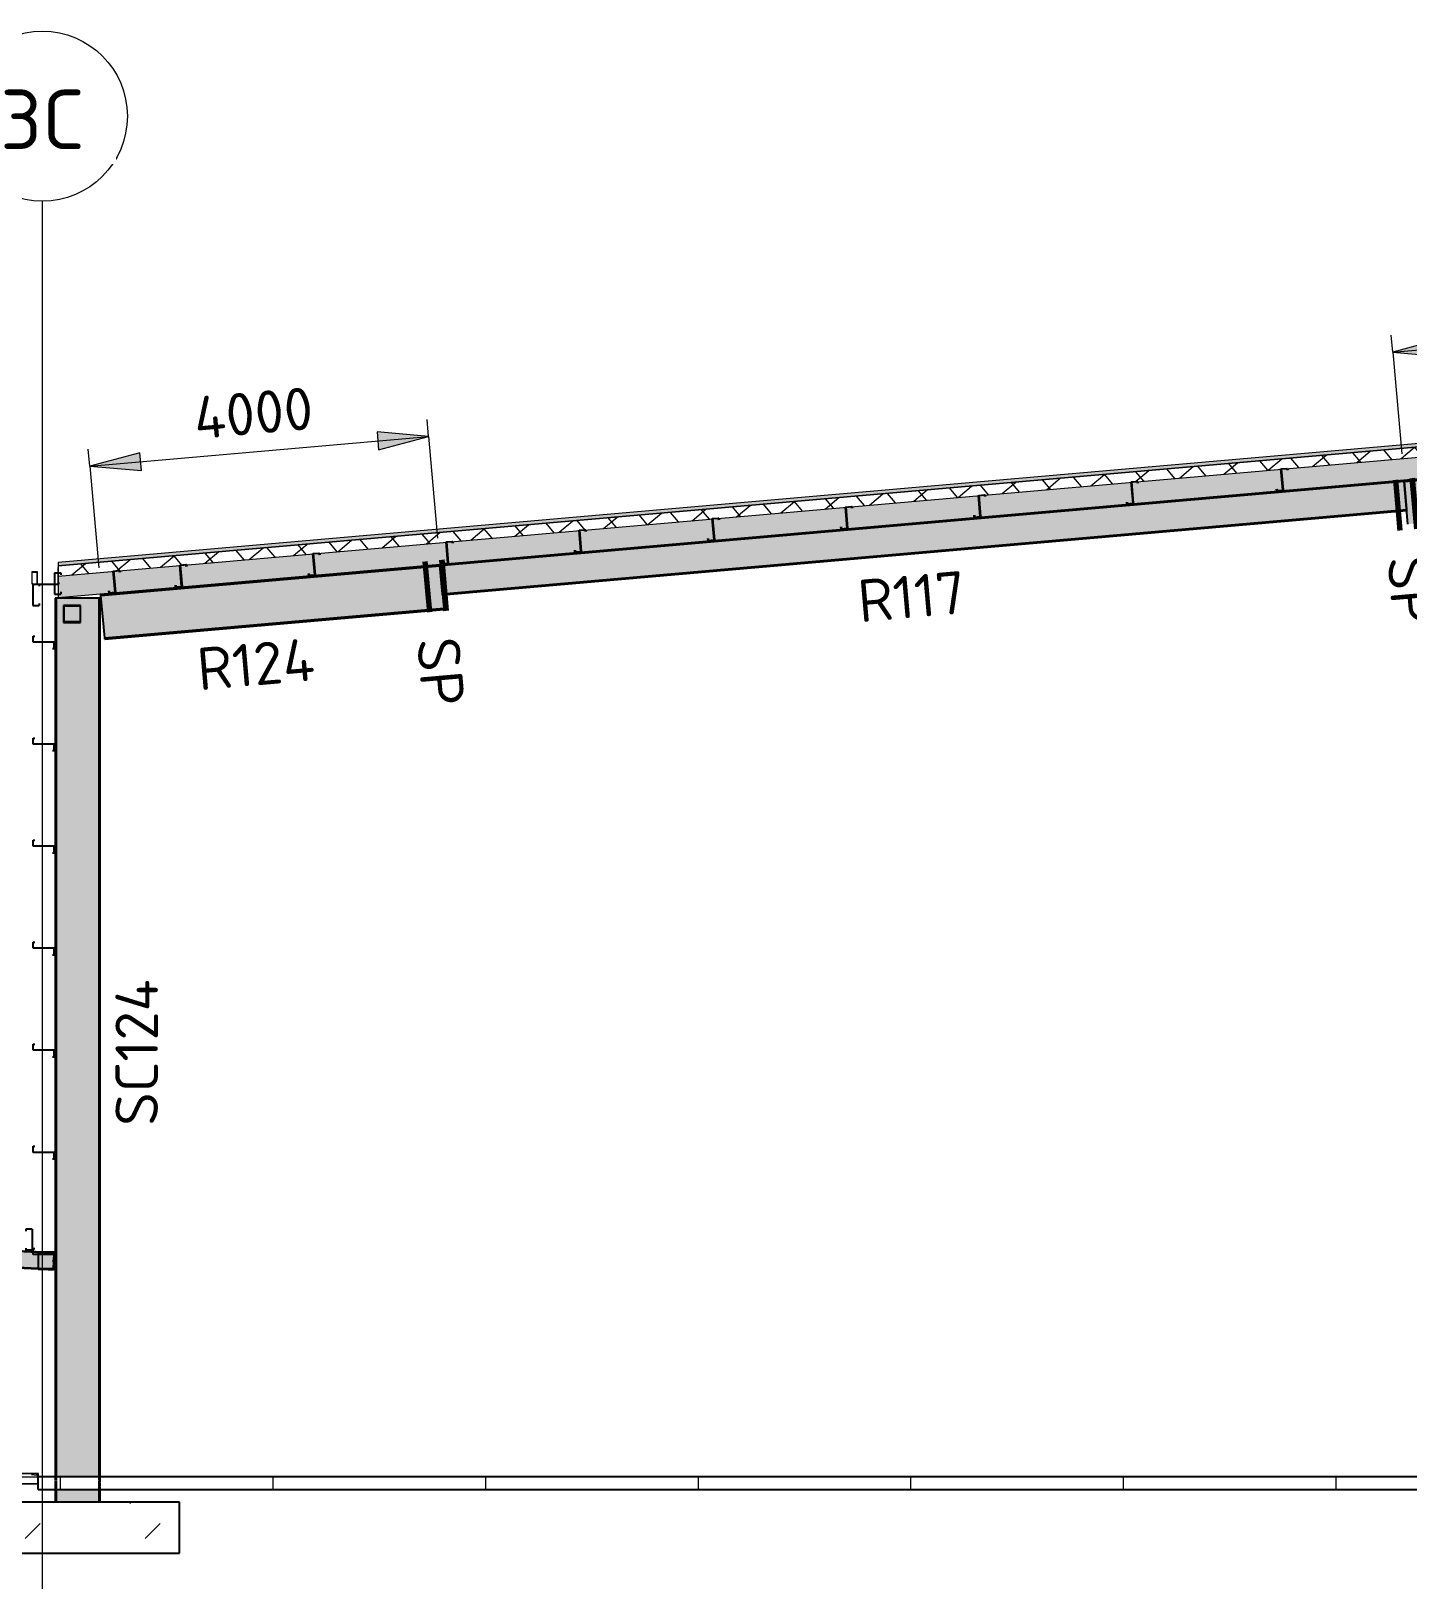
# Model space of a CAD drawing. Header units: millimetres. Extents: x 632 to 561478, y -3890 to 22200.
# Drawn here: x 151598 to 167789, y 3882 to 22200 of the extents above; entities that cross this region are included whole.
import ezdxf

# ---------------------------------------------------------------- set-up
doc = ezdxf.new("R2010")
doc.units = ezdxf.units.MM
doc.linetypes.add('Dash', pattern=[7, 5, -2])
doc.linetypes.add('Hidden Half', pattern=[3, 2, -1])
for name, color, linetype, lineweight in [('A-010-D_DIM', 211, 'Continuous', 13), ('A-010-D_DIM-200', 211, 'Continuous', 13), ('A-010-M_LINE', 90, 'Continuous', 13), ('A-230-H-FLOOR', 190, 'Continuous', 13), ('A-230-M_FLOOR', 192, 'Continuous', 13), ('A-270-M_ROOF', 132, 'Continuous', 13), ('S-160-M_FOUND', 171, 'Continuous', 13), ('S-160-MH_FOUND', 171, 'Hidden Half', 13), ('S-280-A_COLUMN', 171, 'Continuous', 18), ('S-280-A_STRUCT_FRAME', 2, 'Continuous', 18), ('S-280-M_COLUMN', 52, 'Continuous', 13), ('S-280-M_STRUCT_FRAME', 12, 'Continuous', 13), ('S-280-MH_COLUMN', 52, 'Hidden Half', 13), ('Z-000-T_TEXT', 131, 'Continuous', 25), ('Z-030-M_GRID', 191, 'Continuous', 13), ('Z-033_T_GRIDREF', 31, 'Continuous', 13), ('Z-230-A_LEVEL', 51, 'Continuous', 13)]:
    doc.layers.add(name, color=color, linetype=linetype, lineweight=lineweight)
doc.styles.add('ISOCPEUR_1', font='isocpeur.ttf', dxfattribs={"height": 700})
doc.styles.add('ISOCPEUR_2', font='isocpeur.ttf', dxfattribs={"height": 500})
doc.dimstyles.new('2_5___Arrow___Transparent', dxfattribs={"dimscale": 304.8, "dimtxt": 497.990588, "dimasz": 1.968504, "dimexe": 0.656168, "dimexo": 1.049869, "dimgap": 0.164042, "dimtad": 1, "dimdec": 0, "dimzin": 0, "dimdsep": 46, "dimtxsty": 'ISOCPEUR_2', "dimsah": 1, "dimcen": 0.09, "dimadec": 0, "dimazin": 0, "dimtfac": 1, "dimtdec": 4, "dimtix": 1, "dimtmove": 0, "dimatfit": 3, "dimfxl": 1, "dimtvp": 1, "dimtolj": 1, "dimtzin": 0, "dimlwd": 18, "dimlwe": 18, "dimarcsym": 2})

# ---------------------------------------------------------------- blocks, each defined once
blk = doc.blocks.new('25021-APA-ZZ-ZZ-M3-AR-000001_V3_rvt-3-S6_501-SECTION C4')
at = {"layer": 'A-270-M_ROOF', "transparency": 33554432}
for color, points in [(9, [(4352532, 15911), (4352532, 15952), (4332700, 17687), (4312868, 15952), (4312868, 15911), (4332700, 17646), (4351995, 15958)]), (253, [(4312583, 15687), (4312587, 15691), (4312563, 15704), (4312563, 15837), (4312618, 15837), (4312618, 15692), (4312868, 15692), (4312868, 15892), (4312863, 15892), (4312863, 15697), (4312623, 15697), (4312623, 15842), (4312558, 15842), (4312558, 15701)])]:
    blk.add_hatch(color=color, dxfattribs=at).paths.add_polyline_path(points)
at = {"layer": 'A-270-M_ROOF', "lineweight": 5}
h = blk.add_hatch(dxfattribs=at)
h.set_pattern_fill('FP_9', angle=-135, style=0, pattern_type=2)
h.set_pattern_definition([(40, (4337896, 1e-06), (-192.8363, 229.8133), []), (130, (4337896, 1e-06), (-229.8133, -192.8363), [])])
h.paths.add_polyline_path([(4312868, 15791), (4332700, 17526), (4352532, 15791), (4352532, 15911), (4332700, 17646), (4312868, 15911)])
at = {"layer": 'A-270-M_ROOF', "lineweight": 5, "transparency": 33554432}
for color, points in [(254, [(4312868, 15540), (4332700, 17275), (4352532, 15540), (4352532, 15791), (4332700, 17526), (4312868, 15791), (4312868, 15690)]), (253, [(4312563, 15704), (4312564, 15708), (4312563, 15837)])]:
    blk.add_hatch(color=color, dxfattribs=at).paths.add_polyline_path(points)
at = {"layer": 'A-270-M_ROOF', "color": 53, "lineweight": 5}
for p, q in [((4332393, 17660), (4312868, 15952)), ((4332700, 17646), (4317217, 16292)), ((4317217, 16292), (4332700, 17646)), ((4312868, 15791), (4332700, 17526)), ((4317101, 15910), (4332700, 17275)), ((4317217, 16292), (4312868, 15911)), ((4312868, 15911), (4317217, 16292)), ((4312868, 15952), (4312868, 15911)), ((4312869, 15952), (4312868, 15952)), ((4312558, 15842), (4312558, 15701)), ((4312623, 15842), (4312558, 15842)), ((4312558, 15842), (4312559, 15842)), ((4312563, 15704), (4312563, 15837)), ((4312563, 15837), (4312618, 15837)), ((4312563, 15837), (4312564, 15837)), ((4312618, 15837), (4312618, 15692)), ((4312618, 15837), (4312619, 15837)), ((4312623, 15697), (4312623, 15842)), ((4312623, 15842), (4312624, 15842)), ((4312868, 15892), (4312863, 15892)), ((4312863, 15892), (4312863, 15697)), ((4312863, 15892), (4312864, 15892)), ((4312868, 15911), (4312868, 15540)), ((4312869, 15911), (4312868, 15911)), ((4312868, 15911), (4312869, 15911)), ((4312868, 15540), (4317101, 15910)), ((4312868, 15692), (4312868, 15892)), ((4312868, 15892), (4312869, 15892)), ((4312558, 15701), (4312583, 15687)), ((4312559, 15701), (4312558, 15701)), ((4312587, 15691), (4312563, 15704)), ((4312563, 15704), (4312564, 15704)), ((4312583, 15687), (4312587, 15691)), ((4312583, 15687), (4312584, 15687)), ((4312587, 15691), (4312588, 15691)), ((4312618, 15692), (4312868, 15692)), ((4312618, 15692), (4312619, 15692)), ((4312863, 15697), (4312623, 15697)), ((4312623, 15697), (4312624, 15697)), ((4312863, 15697), (4312864, 15697)), ((4312868, 15692), (4312869, 15692)), ((4312868, 15540), (4312869, 15540))]:
    blk.add_line(p, q, dxfattribs=at)
blk = doc.blocks.new('NRP_Framing-Steel-Purlin C - P946 - EC250-24-4139666-S6_501-SECTION C4')
at = {"layer": 'S-280-M_STRUCT_FRAME', "color": 1, "lineweight": 25}
for p, q in [((4312562, 8113), (4312489, 8113)), ((4312489, 8113), (4312489, 8089)), ((4312562, 8113), (4312562, 7863)), ((4312489, 7887), (4312489, 7863)), ((4312562, 7863), (4312489, 7863))]:
    blk.add_line(p, q, dxfattribs=at)
blk = doc.blocks.new('NRP_Framing-Steel-Purlin C - P946 - EC250-24-4133309-S6_501-SECTION C4')
at = {"layer": 'S-280-M_STRUCT_FRAME', "color": 1, "lineweight": 25}
for p, q in [((4312825, 15831), (4312825, 15581)), ((4312825, 15831), (4312898, 15831)), ((4312898, 15831), (4312898, 15807)), ((4312825, 15581), (4312898, 15581)), ((4312885, 15710), (4312886, 15710)), ((4312898, 15605), (4312898, 15581))]:
    blk.add_line(p, q, dxfattribs=at)
blk = doc.blocks.new('NRP_Framing-Steel-Purlin Z - P915 - EZ250-19-4046628-S6_501-SECTION C4')
at = {"layer": 'S-280-M_STRUCT_FRAME', "color": 92, "lineweight": 25}
for p, q in [((4323692, 16741), (4323762, 16748)), ((4323692, 16741), (4323762, 16748)), ((4323713, 16492), (4323692, 16741)), ((4323713, 16492), (4323692, 16741)), ((4323762, 16748), (4323764, 16727)), ((4323762, 16748), (4323764, 16727)), ((4323636, 16507), (4323638, 16486)), ((4323636, 16507), (4323638, 16486)), ((4323638, 16486), (4323713, 16492)), ((4323638, 16486), (4323713, 16492)), ((4323710, 16618), (4323711, 16618))]:
    blk.add_line(p, q, dxfattribs=at)
blk = doc.blocks.new('NRP_Framing-Steel-Purlin Z - P915 - EZ250-19-V27-S6_501-SECTION C4')
at = {"layer": 'S-280-M_STRUCT_FRAME', "color": 92, "lineweight": 25}
for p, q in [((4323721, 16493), (4323699, 16742)), ((4323721, 16493), (4323699, 16742)), ((4323762, 16748), (4323770, 16748)), ((4323762, 16748), (4323770, 16748)), ((4323770, 16748), (4323771, 16727)), ((4323770, 16748), (4323771, 16727)), ((4323643, 16507), (4323645, 16486)), ((4323643, 16507), (4323645, 16486)), ((4323710, 16618), (4323711, 16618)), ((4323714, 16492), (4323721, 16493)), ((4323714, 16492), (4323721, 16493))]:
    blk.add_line(p, q, dxfattribs=at)
blk = doc.blocks.new('NRP_Framing-Steel-Purlin Z - P914 - EZ250-15-4047701-S6_501-SECTION C4')
at = {"layer": 'S-280-M_STRUCT_FRAME', "color": 150, "lineweight": 25}
for p, q in [((4332536, 17515), (4332607, 17521)), ((4332536, 17515), (4332607, 17521)), ((4332558, 17266), (4332536, 17515)), ((4332558, 17266), (4332536, 17515)), ((4332607, 17521), (4332609, 17501)), ((4332607, 17521), (4332609, 17501)), ((4332481, 17279), (4332482, 17260)), ((4332481, 17279), (4332482, 17260)), ((4332482, 17260), (4332558, 17266)), ((4332482, 17260), (4332558, 17266)), ((4332555, 17391), (4332555, 17391))]:
    blk.add_line(p, q, dxfattribs=at)
blk = doc.blocks.new('NRP_Framing-Steel-Purlin Z - P914 - EZ250-15-V31-S6_501-SECTION C4')
at = {"layer": 'S-280-M_STRUCT_FRAME', "color": 150, "lineweight": 25}
for p, q in [((4330803, 17113), (4330781, 17362)), ((4330803, 17113), (4330781, 17362)), ((4330792, 17237), (4330793, 17237)), ((4330845, 17367), (4330852, 17368)), ((4330845, 17367), (4330852, 17368)), ((4330852, 17368), (4330854, 17348)), ((4330852, 17368), (4330854, 17348)), ((4330726, 17125), (4330727, 17106)), ((4330726, 17125), (4330727, 17106)), ((4330796, 17112), (4330803, 17113)), ((4330796, 17112), (4330803, 17113))]:
    blk.add_line(p, q, dxfattribs=at)
blk = doc.blocks.new('NRP_Framing-Steel-Purlin Z - G914 - EZ250-15-4091318-S6_501-SECTION C4')
at = {"layer": 'S-280-M_STRUCT_FRAME', "color": 150, "lineweight": 25}
for p, q in [((4312572, 7815), (4312572, 7886)), ((4312572, 7886), (4312592, 7886)), ((4312572, 7815), (4312572, 7886)), ((4312572, 7886), (4312592, 7886)), ((4312822, 7815), (4312572, 7815)), ((4312822, 7815), (4312572, 7815)), ((4312803, 7739), (4312822, 7739)), ((4312803, 7739), (4312822, 7739)), ((4312822, 7739), (4312822, 7815)), ((4312822, 7739), (4312822, 7815))]:
    blk.add_line(p, q, dxfattribs=at)
blk = doc.blocks.new('NRP_Framing-Steel-Purlin C - G946 - EC250-24-4090496-S6_501-SECTION C4')
at = {"layer": 'S-280-M_STRUCT_FRAME', "color": 1, "lineweight": 25}
for p, q in [((4312571, 15697), (4312644, 15697)), ((4312571, 15697), (4312571, 15447)), ((4312644, 15697), (4312644, 15673)), ((4312571, 15447), (4312644, 15447)), ((4312644, 15471), (4312644, 15447))]:
    blk.add_line(p, q, dxfattribs=at)
blk = doc.blocks.new('NRP_Framing-Steel-SHS - S444 - 200x200x6_0SHS-4135938-S6_501-SECTION C4')
at = {"layer": 'S-280-M_STRUCT_FRAME', "linetype": 'Dash', "lineweight": 25}
h = blk.add_hatch(color=256, dxfattribs=at)
h.paths.add_polyline_path([(4312832, 7641), (4312832, 7841), (4312632, 7841), (4312632, 7641)])
h.paths.add_polyline_path([(4312826, 7647), (4312638, 7647), (4312638, 7835), (4312826, 7835), (4312826, 7824)])
at = {"layer": 'S-280-M_STRUCT_FRAME', "lineweight": 25}
for p, q in [((4312832, 7841), (4312632, 7841)), ((4312632, 7841), (4312632, 7641)), ((4312638, 7835), (4312826, 7835)), ((4312638, 7647), (4312638, 7835)), ((4312826, 7835), (4312826, 7647)), ((4312832, 7641), (4312832, 7841)), ((4312632, 7641), (4312832, 7641)), ((4312826, 7647), (4312638, 7647))]:
    blk.add_line(p, q, dxfattribs=at)
blk = doc.blocks.new('NRP_Foundation-Pad Footing Fibre _v2_ - PF2 -2400 x 2000 x 600d-3893007-S6_501-SECTION C4')
at = {"layer": 'S-160-M_FOUND'}
h = blk.add_hatch(dxfattribs=at)
h.set_pattern_fill('FP_11', color=256, style=0, pattern_type=2)
h.set_pattern_definition([(45, (4337896, 0), (-1414.214, 0), [750, -3000]), (45, (4338896, 1000), (-1414.214, 0), [750, -3000]), (45, (4339896, -300), (-1414.214, 0), [250, -2000]), (90, (4339896, 500), (-500, 500), [500, -2000]), (315, (4339896, 1000), (0, 2828.43), [500, -3000]), (0, (4338896, 1000), (2000, 2000), [300, -1000]), (0, (4336396, 2000), (2000, 2000), [300, -2000])])
h.paths.add_polyline_path([(4311896, 4300), (4314296, 4300), (4314296, 4900), (4311896, 4900)])
at = {"layer": 'S-160-M_FOUND', "lineweight": 25}
for p, q in [((4314296, 4900), (4311896, 4900)), ((4311896, 4900), (4311896, 4300)), ((4314296, 4300), (4314296, 4900)), ((4311896, 4300), (4314296, 4300))]:
    blk.add_line(p, q, dxfattribs=at)
blk = doc.blocks.new('NRP_Framing-Steel-UB - R108 - 200UB25_4-4139699-S6_501-SECTION C4')
at = {"layer": 'S-280-M_STRUCT_FRAME', "linetype": 'Dash', "lineweight": 25}
h = blk.add_hatch(color=256, dxfattribs=at)
h.paths.add_polyline_path([(4312809, 7647), (4312809, 7647), (4312818, 7830), (4312693, 7835), (4312638, 7835), (4312638, 7652), (4312727, 7647)])
h.paths.add_polyline_path([(4312632, 7652), (4312632, 7840), (4305324, 8223), (4305314, 8036), (4311911, 7690)])
h = blk.add_hatch(color=256, dxfattribs=at)
h.paths.add_polyline_path([(4312818, 7830), (4312819, 7835), (4312724, 7835)])
h.paths.add_polyline_path([(4312632, 7840), (4312632, 7841), (4312759, 7841), (4305324, 8231), (4305324, 8223), (4312610, 7841)])
h = blk.add_hatch(color=256, dxfattribs=at)
h.paths.add_polyline_path([(4312808, 7635), (4312808, 7641), (4312692, 7641)])
h.paths.add_polyline_path([(4312632, 7644), (4312632, 7652), (4305314, 8036), (4305313, 8028), (4312578, 7647)])
h.paths.add_polyline_path([(4312638, 7647), (4312727, 7647), (4312638, 7652)])
at = {"layer": 'S-280-M_STRUCT_FRAME', "lineweight": 25}
for p, q in [((4305314, 8036), (4305324, 8223)), ((4305324, 8223), (4305324, 8231)), ((4305324, 8231), (4312758, 7841)), ((4305324, 8223), (4312632, 7840)), ((4305313, 8028), (4305314, 8036)), ((4305313, 8028), (4312632, 7644)), ((4305314, 8036), (4312632, 7652)), ((4312725, 7835), (4312818, 7830)), ((4312818, 7830), (4312809, 7647)), ((4312819, 7835), (4312818, 7830)), ((4312638, 7652), (4312726, 7647)), ((4312693, 7641), (4312808, 7635)), ((4312808, 7641), (4312808, 7635))]:
    blk.add_line(p, q, dxfattribs=at)
at = {"layer": 'S-280-M_STRUCT_FRAME', "linetype": 'Dash', "lineweight": 25}
for p, q in [((4312632, 7840), (4312723, 7835)), ((4312760, 7841), (4312819, 7838)), ((4312819, 7838), (4312819, 7835)), ((4312632, 7652), (4312638, 7652)), ((4312632, 7644), (4312691, 7641)), ((4312728, 7647), (4312809, 7643)), ((4312809, 7643), (4312808, 7641)), ((4312809, 7647), (4312809, 7643))]:
    blk.add_line(p, q, dxfattribs=at)
blk = doc.blocks.new('NRP_Framing-Steel-SHS - S444 - 200x200x6_0SHS-4135989-S6_501-SECTION C4')
at = {"layer": 'S-280-M_STRUCT_FRAME', "linetype": 'Dash', "lineweight": 25}
for p, q in [((4312632, 7841), (4312632, 7641)), ((4312638, 7647), (4312638, 7835)), ((4312826, 7835), (4312826, 7647)), ((4312832, 7641), (4312832, 7841))]:
    blk.add_line(p, q, dxfattribs=at)
blk = doc.blocks.new('Grid - NRP_Grid-Head-320187-S6_501-SECTION C4')
at = {"layer": 'Z-033_T_GRIDREF'}
blk.add_circle((4352682, 21200), 1000, dxfattribs=at)
blk = doc.blocks.new('DIMBLOCK10-S6_501-SECTION C4')
at = {"layer": 'A-010-D_DIM-200', "lineweight": 18}
for points in [[(156272, 17434), (155665, 17487), (155684, 17277)], [(152288, 17086), (152894, 17033), (152876, 17243)]]:
    blk.add_hatch(color=256, dxfattribs=at).paths.add_polyline_path(points)
for p, q in [((156272, 17434), (156255, 17633)), ((152288, 17086), (156272, 17434)), ((156272, 17434), (155665, 17487)), ((155665, 17487), (155684, 17277)), ((155684, 17277), (156272, 17434)), ((156272, 17434), (156377, 16238)), ((152288, 17086), (152270, 17285)), ((152876, 17243), (152288, 17086)), ((152894, 17033), (152876, 17243)), ((152288, 17086), (152894, 17033)), ((152288, 17086), (152392, 15889))]:
    blk.add_line(p, q, dxfattribs=at)
at = {"layer": 'A-010-D_DIM-200', "color": 0, "lineweight": 18, "insert": (153489, 17897), "char_height": 500, "width": 1758.29, "attachment_point": 1, "rotation": 5, "line_spacing_factor": 1.149209, "style": 'ISOCPEUR_2'}
blk.add_mtext('4000', dxfattribs=at)
blk = doc.blocks.new('DIMBLOCK11-S6_501-SECTION C4')
at = {"layer": 'A-010-D_DIM-200', "lineweight": 18}
for points in [[(171596, 18775), (170989, 18828), (171008, 18617)], [(167611, 18426), (168218, 18373), (168200, 18584)]]:
    blk.add_hatch(color=256, dxfattribs=at).paths.add_polyline_path(points)
for p, q in [((171596, 18775), (171579, 18974)), ((167611, 18426), (171596, 18775)), ((171596, 18775), (170989, 18828)), ((170989, 18828), (171008, 18617)), ((171008, 18617), (171596, 18775)), ((171596, 18775), (171701, 17579)), ((167611, 18426), (167594, 18626)), ((168200, 18584), (167611, 18426)), ((168218, 18373), (168200, 18584)), ((167611, 18426), (168218, 18373)), ((167611, 18426), (167716, 17230))]:
    blk.add_line(p, q, dxfattribs=at)
at = {"layer": 'A-010-D_DIM-200', "color": 0, "lineweight": 18, "insert": (168813, 19237), "char_height": 500, "width": 1758.29, "attachment_point": 1, "rotation": 5, "line_spacing_factor": 1.149209, "style": 'ISOCPEUR_2'}
blk.add_mtext('4000', dxfattribs=at)
blk = doc.blocks.new('NRP_Splice _v3_ - NRP_Splice-3209833-S6_501-SECTION C4')
at = {"layer": 'Z-000-T_TEXT', "lineweight": 70}
for p, q in [((4317182, 15965), (4317234, 15368)), ((4317182, 15965), (4317234, 15368)), ((4317381, 15983), (4317433, 15385)), ((4317433, 15385), (4317381, 15983))]:
    blk.add_line(p, q, dxfattribs=at)

msp = doc.modelspace()

# ---------------------------------------------------------------- hatches: boundary and pattern name
at = {"layer": 'A-230-H-FLOOR'}
h = msp.add_hatch(dxfattribs=at)
h.set_pattern_fill('FP_12', color=256, style=0, pattern_type=2)
h.set_pattern_definition([(50, (176943.3, 0), (728.737, -63.756), [76.2, -838.2]), (355, (176943.3, 0), (-140.972, 764.228), [60.96, -670.56]), (100.451, (177004, -5.3), (587.77, 700.467), [64.76, -712.36]), (46.184, (176943.3, 203.2), (1084.316, -168.17), [114.3, -1257.3]), (96.636, (177033.6, 189.2), (949.61, 989.71), [97.14, -1068.54]), (351.184, (176943.3, 203.2), (949.62, 989.7), [91.44, -1005.84]), (21, (177044.9, 152.4), (606.458, -409.061), [76.2, -838.2]), (326, (177044.9, 152.4), (247.208, 736.753), [60.96, -670.56]), (71.451, (177095.4, 118.3), (853.668, 327.685), [64.76, -712.36]), (37.5, (176943.28, 0), (12.3547, 338.2201), [6.706, -655.726, 6.706, -674.014, -673.1]), (37.5, (176943.28, 0), (12.3547, 338.2201), [-1343.152, 6.706, -666.394]), (7.5, (176943.28, 0), (267.279, 400.722), [6.706, -381.406, 6.706, -640.486, -256.54]), (7.5, (176943.28, 0), (267.279, 400.722), [-1035.304, 6.706, -249.834]), (327.5, (176716.7, 0), (542.3633, -22.9153), [6.706, -247.294, 6.706, -785.774, -1051.56]), (327.5, (176716.7, 0), (542.3633, -22.9153), [-1046.48, 6.706, -1044.854]), (317.5, (176615.1, 0), (592.517, 101.707), [6.706, -323.494, 6.706, -519.582, -746.76]), (317.5, (176615.1, 0), (592.517, 101.707), [-856.488, 6.706, -740.054])])
h.paths.add_polyline_path([(144579.1, 4980), (148211.8, 5025.3), (148617.1, 5069.9), (149569.2, 5091.1), (150197.9, 5060.5), (150272.4, 5105.8), (150407.8, 5107.1), (150475.4, 5063.1), (150747.9, 5076), (150784.7, 5110.9), (151679.6, 5120), (151679.6, 5240), (150784.7, 5230.9), (150747.9, 5196), (150475.4, 5183.1), (150407.8, 5227.1), (150272.4, 5225.8), (150197.4, 5180.5), (149569.1, 5211.1), (148617, 5189.9), (148211.7, 5145.3), (144579.1, 5100)])
h.paths.add_polyline_path([(150272.3, 5105.8), (150272.3, 5105.8), (150249.2, 5105.8)])
h = msp.add_hatch(dxfattribs=at)
h.set_pattern_fill('FP_11', color=256, style=0, pattern_type=2)
h.set_pattern_definition([(45, (176943.3, 0), (-1414.214, 0), [750, -3000]), (45, (177943.3, 1000), (-1414.214, 0), [750, -3000]), (45, (178943.3, -300), (-1414.214, 0), [250, -2000]), (90, (178943.3, 500), (-500, 500), [500, -2000]), (315, (178943.3, 1000), (0, 2828.43), [500, -3000]), (0, (177943.3, 1000), (2000, 2000), [300, -1000]), (0, (175443.3, 2000), (2000, 2000), [300, -2000])])
h.paths.add_polyline_path([(191579.6, 5050), (191579.6, 5200), (151679.6, 5200), (151679.6, 5050), (186969.4, 5050)])
at = {"layer": 'S-280-M_COLUMN', "lineweight": 5}
h = msp.add_hatch(color=256, dxfattribs=at)
h.paths.add_polyline_path([(151892.8, 4900), (151892.8, 5050), (151879.6, 5048.5), (151879.6, 4900)])
h.paths.add_polyline_path([(151892.8, 5200), (151892.8, 15532.3), (151879.6, 15532.3), (151879.6, 5200)])
h = msp.add_hatch(color=256, dxfattribs=at)
h.paths.add_polyline_path([(151901.2, 4900), (151906.8, 4900), (151906.8, 5050), (151892.8, 5048.5), (151894.7, 4900), (151899.8, 4900)])
h.paths.add_polyline_path([(151897.2, 5200), (151906.8, 5200), (151906.8, 15532.3), (151892.8, 15532.3), (151894.7, 5200), (151897.2, 5200)])
h = msp.add_hatch(color=256, dxfattribs=at)
h.paths.add_polyline_path([(152380.6, 4900), (152380.6, 5050), (151906.8, 5048.5), (151906.8, 4900)])
h.paths.add_polyline_path([(151906.8, 5200), (152380.6, 5200), (152380.6, 15532.3), (151906.8, 15532.3), (151906.8, 6899.1)])
h.paths.add_polyline_path([(152172.1, 15247.7), (151978.1, 15247.7), (151978.1, 15447.7), (152178.1, 15447.7), (152178.1, 15247.7)])
h.paths.add_polyline_path([(151984.1, 15253.7), (152172.1, 15253.7), (152172.1, 15441.7), (151984.1, 15441.7)])
h = msp.add_hatch(color=256, dxfattribs=at)
h.paths.add_polyline_path([(152380.6, 4900), (152394.6, 4900), (152392.6, 5050), (152380.6, 5048.5)])
h.paths.add_polyline_path([(152383.6, 5200), (152394.6, 5200), (152392.3, 15532.3), (152380.6, 15532.3), (152380.9, 5200)])
h = msp.add_hatch(color=256, dxfattribs=at)
h.paths.add_polyline_path([(152407.8, 4900), (152407.8, 5050), (152394.6, 5048.5), (152394.6, 4900)])
h.paths.add_polyline_path([(152407.8, 5200), (152407.8, 15532.3), (152394.6, 15532.3), (152394.6, 5200)])
at = {"layer": 'S-280-M_STRUCT_FRAME', "lineweight": 5}
for points in [[(167744.8, 16902.7), (171729.6, 17251.3), (171729.6, 17267), (167743.4, 16918.3)], [(167788.5, 16402.8), (171729.6, 16747.6), (171729.6, 17251.3), (167744.8, 16902.7), (167774.1, 16567.4)], [(156405.4, 15914.8), (167744.1, 16906.8), (167743.1, 16918.2), (156404.4, 15926.2), (156405.4, 15915.7)], [(156434.4, 15583.4), (167773.1, 16575.4), (167743.4, 16906.7), (156405.6, 15913.1)], [(167773.1, 16575.4), (156434.4, 15583.4), (156435.4, 15572), (167774.1, 16564)], [(152418.6, 15564.3), (156405.4, 15913.1), (156404.2, 15926.2), (152417.4, 15577.4)], [(152462.3, 15064.4), (156449.1, 15413.2), (156405.4, 15913.1), (152418.6, 15564.3), (152448.1, 15227.2)], [(152463.5, 15051.2), (156450.2, 15400), (156449.1, 15413.2), (152462.3, 15064.4)]]:
    msp.add_hatch(color=256, dxfattribs=at).paths.add_polyline_path(points)
h = msp.add_hatch(color=256, dxfattribs=at)
h.paths.add_polyline_path([(152132.1, 15247.7), (152178.1, 15247.7), (152178.1, 15447.7), (151978.1, 15447.7), (151978.1, 15247.7)])
h.paths.add_polyline_path([(152172.1, 15253.7), (151984.1, 15253.7), (151984.1, 15441.7), (152172.1, 15441.7)])

# ---------------------------------------------------------------- linework, layer by layer
at = {"layer": 'A-010-M_LINE', "lineweight": 25}
for p, q in [((167744.8, 16901.2), (167743.9, 16911.2)), ((156405.7, 15909.2), (156404.9, 15919.2)), ((152421, 15560.6), (152420.1, 15570.5))]:
    msp.add_line(p, q, dxfattribs=at)
at = {"layer": 'A-230-M_FLOOR', "lineweight": 25}
for p, q in [((151679.6, 5240), (150784.7, 5230.9)), ((151679.6, 5050), (151679.6, 5240)), ((191579.6, 5200), (151679.6, 5200)), ((150784.7, 5110.9), (151679.6, 5120)), ((151679.6, 5050), (191579.6, 5050))]:
    msp.add_line(p, q, dxfattribs=at)
at = {"layer": 'S-280-M_COLUMN', "lineweight": 25}
for p, q in [((151879.6, 15532.3), (151879.6, 5200)), ((151892.8, 15532.3), (151879.6, 15532.3)), ((151892.8, 15532.3), (151892.8, 5200)), ((151906.8, 15532.3), (151892.8, 15532.3)), ((152380.6, 15532.3), (151906.8, 15532.3)), ((152394.6, 15532.3), (152380.6, 15532.3)), ((152394.6, 15532.3), (152394.6, 5200)), ((152407.8, 15532.3), (152394.6, 15532.3)), ((152407.8, 5200), (152407.8, 15532.3)), ((151879.6, 5048.5), (151879.6, 4900)), ((151892.8, 5048.5), (151892.8, 4900)), ((152394.6, 5048.5), (152394.6, 4900)), ((152407.8, 4900), (152407.8, 5048.5))]:
    msp.add_line(p, q, dxfattribs=at)
at = {"layer": 'S-280-M_STRUCT_FRAME', "lineweight": 25}
for p, q in [((167743.4, 16918.3), (171729.6, 17267)), ((167744.8, 16902.7), (171729.6, 17251.3)), ((156404.4, 15926.2), (167743.1, 16918.2)), ((156405.4, 15914.8), (167744.1, 16906.8)), ((167743.1, 16918.2), (167744.1, 16906.8)), ((167744.8, 16902.7), (167743.4, 16918.3)), ((167744.1, 16906.8), (167773.1, 16575.4)), ((167788.5, 16402.8), (167744.8, 16902.7)), ((156434.4, 15583.4), (167773.1, 16575.4)), ((156435.4, 15572), (167774.1, 16564)), ((167773.1, 16575.4), (167774.1, 16564)), ((152417.4, 15577.4), (156404.2, 15926.2)), ((152418.6, 15564.3), (156405.4, 15913.1)), ((156404.2, 15926.2), (156405.4, 15913.1)), ((156405.4, 15914.8), (156404.4, 15926.2)), ((156434.4, 15583.4), (156405.4, 15914.8)), ((156405.4, 15913.1), (156449.1, 15413.2)), ((152418.6, 15564.3), (152417.4, 15577.4)), ((156435.4, 15572), (156434.4, 15583.4)), ((152178.1, 15447.7), (151978.1, 15447.7)), ((151978.1, 15447.7), (151978.1, 15247.7)), ((151984.1, 15441.7), (152172.1, 15441.7)), ((151984.1, 15253.7), (151984.1, 15441.7)), ((152172.1, 15441.7), (152172.1, 15253.7)), ((152178.1, 15247.7), (152178.1, 15447.7)), ((152462.3, 15064.4), (152418.6, 15564.3)), ((152462.3, 15064.4), (156449.1, 15413.2)), ((152463.5, 15051.2), (156450.2, 15400)), ((156449.1, 15413.2), (156450.2, 15400)), ((151978.1, 15247.7), (152178.1, 15247.7)), ((152172.1, 15253.7), (151984.1, 15253.7)), ((152463.5, 15051.2), (152462.3, 15064.4))]:
    msp.add_line(p, q, dxfattribs=at)
at = {"layer": 'S-280-MH_COLUMN', "lineweight": 25}
for p, q in [((151879.6, 5200), (151879.6, 5048.5)), ((151892.8, 5200), (151892.8, 5048.5)), ((152394.6, 5200), (152394.6, 5048.5)), ((152407.8, 5048.5), (152407.8, 5200))]:
    msp.add_line(p, q, dxfattribs=at)
at = {"layer": 'Z-030-M_GRID'}
msp.add_line((151729.6, 3882), (151729.6, 20200), dxfattribs=at)
at = {"layer": 'Z-230-A_LEVEL'}
msp.add_line((143206.2, 5200), (198349.3, 5200), dxfattribs=at)

# ---------------------------------------------------------------- block references
at = {"color": 10, "lineweight": 5}
msp.add_blockref('25021-APA-ZZ-ZZ-M3-AR-000001_V3_rvt-3-S6_501-SECTION C4', (-4160952.7, 0), dxfattribs=at)
at = {"layer": 'S-160-MH_FOUND', "lineweight": 25}
msp.add_blockref('NRP_Foundation-Pad Footing Fibre _v2_ - PF2 -2400 x 2000 x 600d-3893007-S6_501-SECTION C4', (-4160952.7, 0), dxfattribs=at)
at = {"layer": 'S-280-M_STRUCT_FRAME', "color": 150, "lineweight": 25}
for name, p in [('NRP_Framing-Steel-Purlin Z - P914 - EZ250-15-4047701-S6_501-SECTION C4', (-4166239.5, -462.5)), ('NRP_Framing-Steel-Purlin Z - P914 - EZ250-15-V31-S6_501-SECTION C4', (-4164477.3, -308.4)), ('NRP_Framing-Steel-Purlin Z - P914 - EZ250-15-4047701-S6_501-SECTION C4', (-4168001.8, -616.7)), ('NRP_Framing-Steel-Purlin Z - P914 - EZ250-15-V31-S6_501-SECTION C4', (-4166239.5, -462.5)), ('NRP_Framing-Steel-Purlin Z - G914 - EZ250-15-4091318-S6_501-SECTION C4', (-4160952.7, 7200)), ('NRP_Framing-Steel-Purlin Z - G914 - EZ250-15-4091318-S6_501-SECTION C4', (-4160952.7, 6000)), ('NRP_Framing-Steel-Purlin Z - G914 - EZ250-15-4091318-S6_501-SECTION C4', (-4160952.7, 4800)), ('NRP_Framing-Steel-Purlin Z - G914 - EZ250-15-4091318-S6_501-SECTION C4', (-4160952.7, 3600)), ('NRP_Framing-Steel-Purlin Z - G914 - EZ250-15-4091318-S6_501-SECTION C4', (-4160952.7, 2400)), ('NRP_Framing-Steel-Purlin Z - G914 - EZ250-15-4091318-S6_501-SECTION C4', (-4160952.7, 1200)), ('NRP_Framing-Steel-Purlin Z - G914 - EZ250-15-4091318-S6_501-SECTION C4', (-4160952.7, 0))]:
    msp.add_blockref(name, p, dxfattribs=at)
at = {"layer": 'S-280-M_STRUCT_FRAME', "color": 92, "lineweight": 25}
for name, p in [('NRP_Framing-Steel-Purlin Z - P915 - EZ250-19-4046628-S6_501-SECTION C4', (-4160952.7, 0)), ('NRP_Framing-Steel-Purlin Z - P915 - EZ250-19-V27-S6_501-SECTION C4', (-4160952.7, 0)), ('NRP_Framing-Steel-Purlin Z - P915 - EZ250-19-4046628-S6_501-SECTION C4', (-4162518.2, -137)), ('NRP_Framing-Steel-Purlin Z - P915 - EZ250-19-V27-S6_501-SECTION C4', (-4162518.2, -137)), ('NRP_Framing-Steel-Purlin Z - P915 - EZ250-19-4046628-S6_501-SECTION C4', (-4165649.1, -410.9)), ('NRP_Framing-Steel-Purlin Z - P915 - EZ250-19-V27-S6_501-SECTION C4', (-4165649.1, -410.9)), ('NRP_Framing-Steel-Purlin Z - P915 - EZ250-19-4046628-S6_501-SECTION C4', (-4164083.6, -273.9)), ('NRP_Framing-Steel-Purlin Z - P915 - EZ250-19-V27-S6_501-SECTION C4', (-4164083.6, -273.9)), ('NRP_Framing-Steel-Purlin Z - P915 - EZ250-19-4046628-S6_501-SECTION C4', (-4167214.5, -547.8)), ('NRP_Framing-Steel-Purlin Z - P915 - EZ250-19-V27-S6_501-SECTION C4', (-4167214.5, -547.8)), ('NRP_Framing-Steel-Purlin Z - P915 - EZ250-19-4046628-S6_501-SECTION C4', (-4168780, -684.8)), ('NRP_Framing-Steel-Purlin Z - P915 - EZ250-19-V27-S6_501-SECTION C4', (-4168780, -684.8)), ('NRP_Framing-Steel-Purlin Z - P915 - EZ250-19-4046628-S6_501-SECTION C4', (-4171128.1, -890.2)), ('NRP_Framing-Steel-Purlin Z - P915 - EZ250-19-V27-S6_501-SECTION C4', (-4171128.1, -890.2)), ('NRP_Framing-Steel-Purlin Z - P915 - EZ250-19-4046628-S6_501-SECTION C4', (-4170345.4, -821.8)), ('NRP_Framing-Steel-Purlin Z - P915 - EZ250-19-V27-S6_501-SECTION C4', (-4170345.4, -821.8))]:
    msp.add_blockref(name, p, dxfattribs=at)
at = {"layer": 'S-280-M_STRUCT_FRAME', "color": 1, "lineweight": 25}
for name in ['NRP_Framing-Steel-Purlin C - P946 - EC250-24-4133309-S6_501-SECTION C4', 'NRP_Framing-Steel-Purlin C - G946 - EC250-24-4090496-S6_501-SECTION C4', 'NRP_Framing-Steel-Purlin C - P946 - EC250-24-4139666-S6_501-SECTION C4']:
    msp.add_blockref(name, (-4160952.7, 0), dxfattribs=at)
at = {"layer": 'S-280-M_STRUCT_FRAME', "linetype": 'Dash', "lineweight": 25}
for name in ['NRP_Framing-Steel-UB - R108 - 200UB25_4-4139699-S6_501-SECTION C4', 'NRP_Framing-Steel-SHS - S444 - 200x200x6_0SHS-4135989-S6_501-SECTION C4']:
    msp.add_blockref(name, (-4160952.7, 0), dxfattribs=at)
at = {"layer": 'S-280-M_STRUCT_FRAME', "lineweight": 25}
msp.add_blockref('NRP_Framing-Steel-SHS - S444 - 200x200x6_0SHS-4135938-S6_501-SECTION C4', (-4160952.7, 0), dxfattribs=at)
at = {"layer": 'Z-000-T_TEXT', "lineweight": 70}
for p in [(-4149539.8, 960.6), (-4160952.7, 0)]:
    msp.add_blockref('NRP_Splice _v3_ - NRP_Splice-3209833-S6_501-SECTION C4', p, dxfattribs=at)
at = {"layer": 'Z-033_T_GRIDREF'}
msp.add_blockref('Grid - NRP_Grid-Head-320187-S6_501-SECTION C4', (-4200952.7, 0), dxfattribs=at)

# ---------------------------------------------------------------- texts
at = {"layer": 'S-280-A_COLUMN', "lineweight": 13, "insert": (152588.8, 9327.3), "char_height": 500, "width": 2132.489, "attachment_point": 1, "rotation": 90, "style": 'ISOCPEUR_2'}
msp.add_mtext('SC124', dxfattribs=at)
at = {"layer": 'S-280-A_STRUCT_FRAME', "lineweight": 13, "char_height": 500, "attachment_point": 1, "rotation": 5, "style": 'ISOCPEUR_2'}
for s, insert, width in [('R117', (161300.9, 15745.2), 1523.206), ('R124', (153529.9, 14945.3), 1699.577)]:
    msp.add_mtext(s, dxfattribs=dict(at, insert=insert, width=width))
at = {"layer": 'Z-000-T_TEXT', "char_height": 500, "width": 962.025, "attachment_point": 1, "rotation": 275, "style": 'ISOCPEUR_2'}
for insert in [(168041.7, 16050.3), (156628.7, 15089.8)]:
    msp.add_mtext('SP', dxfattribs=dict(at, insert=insert))

# ---------------------------------------------------------------- dimensions: what is measured, and where the dimension line sits
at = {"layer": 'A-010-D_DIM', "lineweight": 18}
for base, p1, p2, picture, middle in [((171596.2, 18774.9), (167743.9, 16911.2), (171728.7, 17259.8), 'DIMBLOCK11-S6_501-SECTION C4', (169577.6, 18899.5)), ((156272.3, 17434.2), (152420.1, 15570.5), (156404.9, 15919.2), 'DIMBLOCK10-S6_501-SECTION C4', (154253.8, 17558.8))]:
    dim = msp.add_linear_dim(base=base, p1=p1, p2=p2, angle=5, dimstyle='2_5___Arrow___Transparent', override={"dimpost": '<>', "dimfxl": 4000}, dxfattribs=at)
    dim.commit()
    dim.dimension.update_dxf_attribs({"geometry": picture, "text_midpoint": middle})

# ---------------------------------------------------------------- next in the draw order: texts
at = {"layer": 'Z-033_T_GRIDREF', "insert": (151233.3, 21512.1), "char_height": 700, "width": 1186.497, "attachment_point": 1, "style": 'ISOCPEUR_1', "bg_fill": 3, "box_fill_scale": 1.25, "bg_fill_color": 256, "bg_fill_true_color": 13158600, "bg_fill_transparency": 0}
msp.add_mtext('3C', dxfattribs=at)

doc.saveas('drawing.dxf')
